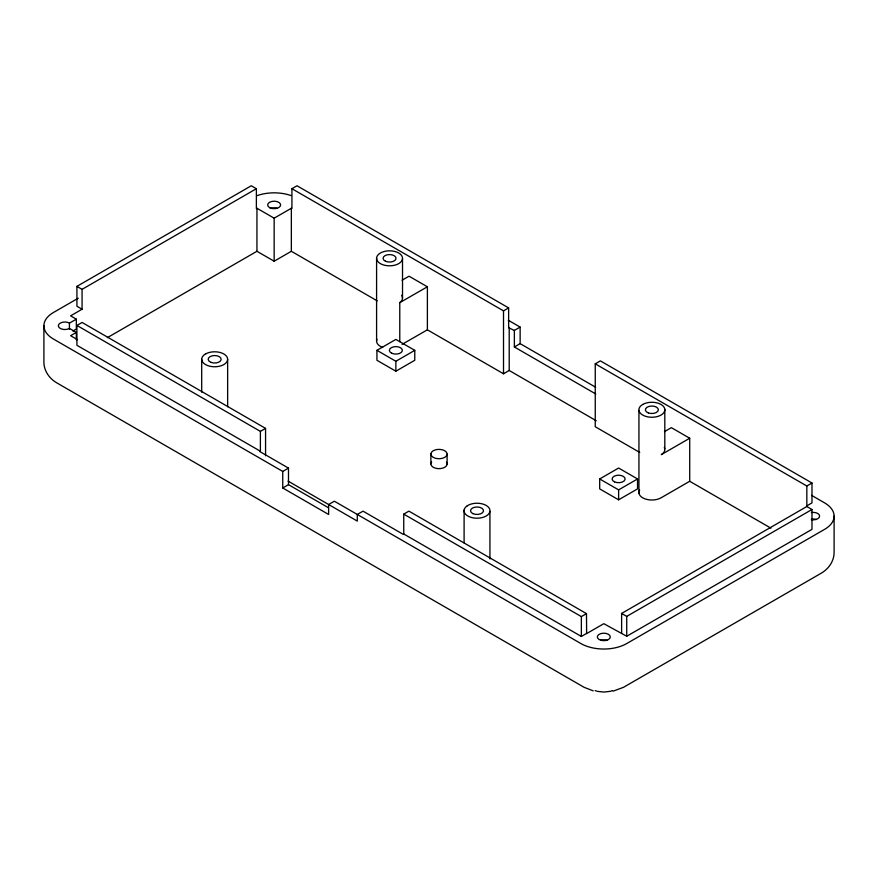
<?xml version="1.0" encoding="UTF-8"?>
<svg xmlns="http://www.w3.org/2000/svg" width="878" height="878" viewBox="0 0 878 878"><rect width="100%" height="100%" fill="white"/><g stroke="black" fill="none" stroke-linecap="round" stroke-linejoin="round"><path stroke-width="1.32" d="M514.365 346.975L514.365 330.424L520.138 327.088L520.138 343.649L514.365 346.975L595.789 393.981M402.08 280.225L409.038 276.197L427.388 286.788L427.388 329.821L503.511 373.776L509.207 370.483L596.239 420.727M256.376 188.715L82.071 289.356L82.071 309.221L76.913 306.235L76.913 286.382L251.273 185.774L256.376 188.715L256.376 208.58L256.947 208.251L274.156 218.183L291.353 208.251L291.924 208.58L291.924 188.715L297.027 185.774L508.636 307.915L508.636 327.779L514.365 330.424M78.274 298.169L53.404 312.524A32.431 18.723 0 0 0 53.404 339.007L282.749 471.431L288.489 468.117L288.489 484.667L328.482 507.758M82.071 309.221L70.602 315.839L76.331 319.153L76.331 329.074L72.874 331.072M76.331 339.841L76.331 332.389L69.417 328.394L68.813 328.745A6.486 3.742 0 0 1 60.077 328.295A6.486 3.742 0 0 1 60.088 323.236A6.486 3.742 0 0 1 68.824 322.797L69.417 323.148L76.331 319.153M76.913 325.442L260.393 431.372L260.393 451.237L76.913 345.295L76.913 325.442L82.071 322.456L265.562 428.387L265.562 455.781M76.331 332.389L70.602 335.703L77.483 339.676M107.401 337.635L256.947 251.284L274.156 261.216L291.353 251.284L377.266 300.891M376.936 350.344L395.857 339.424L414.778 350.344L414.778 360.276L395.857 371.207L376.936 360.276L376.936 350.344L395.857 361.275L414.778 350.344M260.393 431.372L265.562 428.387M260.393 451.237L259.822 451.566L288.489 468.117M291.924 188.715L503.511 310.867L508.636 307.915M282.749 471.431L282.749 487.981L288.489 484.667M595.251 363.843L600.376 360.88L811.985 483.01L811.985 502.874L806.827 505.86L806.827 485.995L595.251 363.843L595.251 426.741L639.744 452.433M288.072 481.1L357.291 521.082L357.291 514.464L363.031 511.15L403.178 534.318L403.748 533.989L403.748 514.124L408.918 511.139L586.482 613.634L586.636 633.598L603.812 623.687L626.727 636.254L811.985 529.357L811.985 509.492L806.827 506.518M664.481 431.614L671.363 427.652L689.713 438.243L689.713 481.276L770.917 528.161M599.696 478.96L618.617 468.029L637.538 478.96L637.538 488.892L618.617 499.812L599.696 488.892L599.696 478.96L618.617 489.88L637.538 478.96M689.713 438.243L661.288 454.65A12.972 7.496 0 0 0 664.306 447.363M689.713 481.276L661.046 497.826A12.972 7.496 0 0 1 644.946 498.869A12.972 7.496 0 0 1 639.645 490.034M806.827 485.995L811.985 483.01M403.748 514.124L581.357 616.597L586.482 613.634M403.748 533.989L581.357 636.462L586.482 633.499M621.624 633.301L621.624 613.437L807.398 506.189L806.827 505.86M621.624 613.437L626.727 616.389L811.985 509.492M399.775 341.663L399.775 302.658L427.388 286.788M402.069 344.374L427.388 329.821M612.416 690.613L610.748 691.14M613.118 691.162L623.457 687.342L821.171 573.235C828.547 569.01 834.089 561.229 834.1 552.525L834.1 516.11M609.892 691.392L603.812 692.062L597.731 691.392M593.221 690.843L584.166 687.342L56.829 382.885C49.453 378.659 43.911 370.889 43.9 362.186L43.9 325.771M596.875 691.14L595.207 690.613M508.274 320.24L520.138 327.088M811.546 495.335L824.596 502.874A32.431 18.723 0 0 1 824.596 529.357L626.749 643.541A32.431 18.723 0 0 1 580.874 643.541L334.364 501.217L328.624 504.532L328.624 514.464L282.749 487.981M520.138 343.649L595.657 387.242M76.913 286.382L82.071 289.356M664.811 409.181L664.811 448.91M638.943 410.355L638.943 493.118M626.727 616.389L626.727 636.254M618.617 489.88L618.617 499.812M581.357 616.597L581.357 636.462M509.207 327.439L509.207 370.483M503.511 310.867L503.511 373.776M489.935 511.424L489.935 558.913M464.1 510.019L464.1 542.889M447.111 454.135A8.111 4.686 0 0 1 434.819 458.053A8.111 4.686 0 0 1 435.082 449.953A8.111 4.686 0 0 1 447.111 454.135L447.111 464.067M430.889 453.959L430.889 463.891M402.519 258.582A12.972 7.496 0 0 1 382.665 264.673A12.972 7.496 0 0 1 383.456 251.701A12.972 7.496 0 0 1 402.519 258.582L402.519 298.311M395.857 361.275L395.857 371.207M376.585 258.055L376.585 340.818M291.353 208.251L291.353 251.284M274.156 218.183L274.156 261.216M256.947 208.251L256.947 251.284M227.643 359.278L227.643 406.755M201.699 359.289L201.699 392.17M69.417 323.148L69.417 329.349M600.563 640.303A6.486 3.742 0 0 1 607.049 640.303M811.393 512.511A6.486 3.742 0 0 1 819.624 516.077A6.486 3.742 0 0 1 811.513 519.743M811.393 519.128A6.486 3.742 0 0 1 816.32 519.48M270.468 208.481A6.486 3.742 0 0 1 276.932 208.174M257.21 195.596A32.431 18.723 0 0 1 291.101 195.596M401.575 295.238A12.972 7.496 0 0 1 399.775 302.658M382.665 347.436A12.972 7.496 0 0 1 376.958 339.27M446.474 462.157A8.111 4.686 0 0 1 438.846 468.654A8.111 4.686 0 0 1 431.658 461.993M467.283 505.772L465.713 507.045A12.972 7.496 0 0 0 476.238 518.196A12.972 7.496 0 0 0 488.991 507.846A12.972 7.496 0 0 0 467.283 505.772M642.696 404.473L642.455 404.615A12.972 7.496 0 0 0 648.732 417.039A12.972 7.496 0 0 0 664.372 407.765A12.972 7.496 0 0 0 642.696 404.473M205.979 353.724L205.496 353.988A12.972 7.496 0 0 0 211.104 366.477A12.972 7.496 0 0 0 227.314 357.587A12.972 7.496 0 0 0 205.979 353.724M269.952 207.79A6.486 3.742 0 0 0 280.532 205.617A6.486 3.742 0 0 0 271.982 201.413A6.486 3.742 0 0 0 269.952 207.79M600.563 640.172A6.486 3.742 0 0 0 610.298 636.923A6.486 3.742 0 0 0 600.563 633.686A6.486 3.742 0 0 0 600.563 640.172M210.983 362.362A6.486 3.742 0 0 0 221.135 359.585A6.486 3.742 0 0 0 211.894 355.897A6.486 3.742 0 0 0 210.983 362.362M472.935 513.63A6.486 3.742 0 0 0 483.427 511.303A6.486 3.742 0 0 0 474.691 507.232A6.486 3.742 0 0 0 472.935 513.63M648.337 412.912A6.486 3.742 0 0 0 658.346 409.971A6.486 3.742 0 0 0 648.93 406.437A6.486 3.742 0 0 0 648.337 412.912M385.464 261.227A6.486 3.742 0 0 0 395.956 258.9A6.486 3.742 0 0 0 387.22 254.818A6.486 3.742 0 0 0 385.464 261.227M391.775 353.263A6.486 3.742 0 0 0 402.267 350.937A6.486 3.742 0 0 0 393.531 346.854A6.486 3.742 0 0 0 391.775 353.263M614.534 481.868A6.486 3.742 0 0 0 625.026 479.542A6.486 3.742 0 0 0 616.29 475.459A6.486 3.742 0 0 0 614.534 481.868"/></g></svg>
